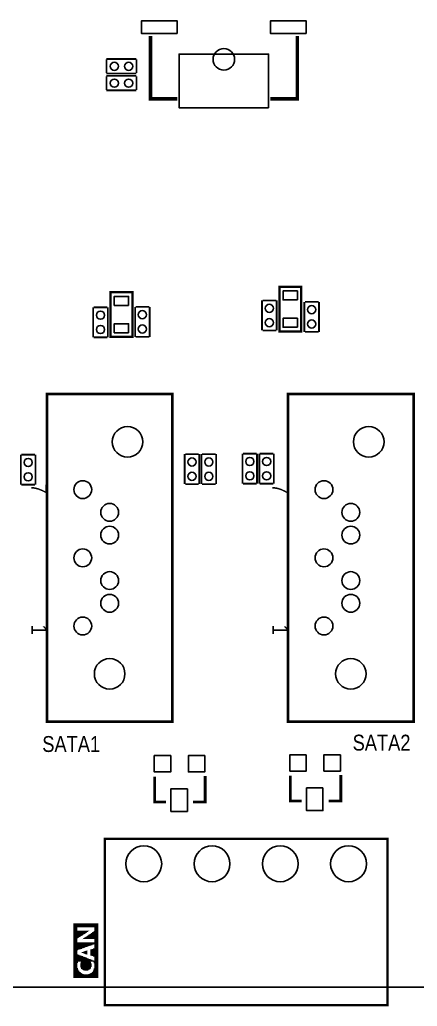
# Model space of a CAD drawing. Extents: x 4 to 274, y -3 to 190.
# Drawn here: x 101.6 to 123.8, y -2.3 to 52.8 of the extents above; entities that cross this region are included whole.
import ezdxf

# ---------------------------------------------------------------- set-up
doc = ezdxf.new("R2010")
doc.units = 0
doc.header["$MEASUREMENT"] = 0
for name, color, linetype in [('BG_OUTLINE', 7, 'CONTINUOUS'), ('BG_SILKSCREEN_TOP', 231, 'CONTINUOUS'), ('MA_PEN3', 231, 'CONTINUOUS'), ('PG_SILKSCREEN_TOP', 130, 'CONTINUOUS'), ('PIN_TOP', 140, 'CONTINUOUS')]:
    doc.layers.add(name, color=color, linetype=linetype)

msp = doc.modelspace()

# ---------------------------------------------------------------- linework, layer by layer
at = {"layer": 'BG_OUTLINE'}
msp.add_lwpolyline([(21.5138, -1.27), (21.5138, 168.7068), (271.5006, 168.7068), (271.5006, -1.27)], close=True, dxfattribs=at)
at = {"layer": 'MA_PEN3', "const_width": 0.0254}
for points in [[(104.617012, -0.762), (104.617012, 2.286)], [(104.642412, -0.762), (104.642412, 2.286)], [(104.667812, -0.762), (104.667812, 2.286)], [(104.693212, -0.762), (104.693212, 2.286)], [(104.718612, -0.762), (104.718612, 2.286)], [(104.744012, -0.762), (104.744012, 2.286)], [(104.769412, -0.762), (104.769412, 2.286)], [(104.794812, -0.762), (104.794812, 2.286)], [(104.820212, -0.762), (104.820212, 2.286)], [(104.845612, 2.0574), (104.845612, 2.286)], [(104.871012, 2.0574), (104.871012, 2.286)], [(104.896412, 2.0574), (104.896412, 2.286)], [(104.921812, 2.0574), (104.921812, 2.286)], [(104.947212, 2.0574), (104.947212, 2.286)], [(104.972612, 2.0574), (104.972612, 2.286)], [(104.998012, 2.0574), (104.998012, 2.286)], [(105.023412, 2.0574), (105.023412, 2.286)], [(105.048812, 2.0574), (105.048812, 2.286)], [(105.074212, 2.0574), (105.074212, 2.286)], [(105.099612, 2.0574), (105.099612, 2.286)], [(105.125012, 2.0574), (105.125012, 2.286)], [(105.150412, 2.0574), (105.150412, 2.286)], [(105.175812, 2.0574), (105.175812, 2.286)], [(105.201212, 2.0574), (105.201212, 2.286)], [(105.226612, 2.0574), (105.226612, 2.286)], [(105.252012, 2.0574), (105.252012, 2.286)], [(105.277412, 2.0574), (105.277412, 2.286)], [(105.302812, 2.0574), (105.302812, 2.286)], [(105.328212, 2.0574), (105.328212, 2.286)], [(105.353612, 2.0574), (105.353612, 2.286)], [(105.379012, 2.0574), (105.379012, 2.286)], [(105.404412, 2.0574), (105.404412, 2.286)], [(105.429812, 2.0574), (105.429812, 2.286)], [(105.455212, 2.0574), (105.455212, 2.286)], [(105.480612, 2.0574), (105.480612, 2.286)], [(105.506012, 2.0574), (105.506012, 2.286)], [(105.531412, 2.0574), (105.531412, 2.286)], [(105.556812, 2.0574), (105.556812, 2.286)], [(105.582212, 2.0574), (105.582212, 2.286)], [(105.607612, 2.0574), (105.607612, 2.286)], [(105.633012, 2.0574), (105.633012, 2.286)], [(105.658412, 2.0574), (105.658412, 2.286)], [(105.683812, 2.0574), (105.683812, 2.286)], [(105.709212, 2.0574), (105.709212, 2.286)], [(105.734612, 2.0574), (105.734612, 2.286)], [(105.760012, 2.0574), (105.760012, 2.286)], [(105.785412, -0.762), (105.785412, 2.286)], [(105.810812, -0.762), (105.810812, 2.286)], [(105.836212, -0.762), (105.836212, 2.286)], [(105.861612, -0.762), (105.861612, 2.286)], [(105.887012, -0.762), (105.887012, 2.286)], [(105.912412, -0.762), (105.912412, 2.286)], [(105.937812, -0.762), (105.937812, 2.286)], [(105.963212, -0.762), (105.963212, 2.286)], [(105.988612, -0.762), (105.988612, 2.286)], [(104.845612, 1.4478), (104.845612, 1.8796)], [(104.871012, 1.4732), (104.871012, 1.8796)], [(104.896412, 1.4732), (104.896412, 1.8796)], [(104.921812, 1.4986), (104.921812, 1.8796)], [(104.947212, 1.524), (104.947212, 1.8796)], [(104.972612, 1.524), (104.972612, 1.8796)], [(104.998012, 1.5494), (104.998012, 1.8796)], [(105.023412, 1.5748), (105.023412, 1.8796)], [(105.048812, 1.5748), (105.048812, 1.8796)], [(105.074212, 1.6002), (105.074212, 1.8796)], [(105.099612, 1.6002), (105.099612, 1.8796)], [(105.125012, 1.6256), (105.125012, 1.8796)], [(105.150412, 1.651), (105.150412, 1.8796)], [(105.175812, 1.651), (105.175812, 1.8796)], [(105.201212, 1.6764), (105.201212, 1.8796)], [(105.226612, 1.7018), (105.226612, 1.8796)], [(105.252012, 1.7018), (105.252012, 1.8796)], [(105.277412, 1.7272), (105.277412, 1.8796)], [(105.302812, 1.7526), (105.302812, 1.8796)], [(105.328212, 1.7526), (105.328212, 1.8796)], [(105.353612, 1.778), (105.353612, 1.8796)], [(105.379012, 1.8034), (105.379012, 1.8796)], [(105.404412, 1.8034), (105.404412, 1.8796)], [(105.429812, 1.8288), (105.429812, 1.8796)], [(105.455212, 1.8542), (105.455212, 1.8796)], [(105.455212, 1.4224), (105.455212, 1.651)], [(105.480612, 1.8542), (105.480612, 1.8796)], [(105.480612, 1.4224), (105.480612, 1.651)], [(105.506012, 1.4224), (105.506012, 1.6764)], [(105.531412, 1.4224), (105.531412, 1.7018)], [(105.556812, 1.4224), (105.556812, 1.7018)], [(105.582212, 1.4224), (105.582212, 1.7272)], [(105.607612, 1.4224), (105.607612, 1.7526)], [(105.633012, 1.4224), (105.633012, 1.7526)], [(105.658412, 1.4224), (105.658412, 1.778)], [(105.683812, 1.4224), (105.683812, 1.8034)], [(105.709212, 1.4224), (105.709212, 1.8034)], [(105.734612, 1.4224), (105.734612, 1.8288)], [(105.760012, 1.4224), (105.760012, 1.8542)], [(104.845612, 0.7874), (104.845612, 1.2192)], [(104.871012, 0.8128), (104.871012, 1.2192)], [(104.896412, 0.8128), (104.896412, 1.2192)], [(104.921812, 0.8128), (104.921812, 1.2192)], [(104.947212, 0.8382), (104.947212, 1.2192)], [(104.972612, 0.8382), (104.972612, 1.2192)], [(104.998012, 0.8382), (104.998012, 1.2192)], [(105.023412, 0.8636), (105.023412, 1.2192)], [(105.048812, 0.8636), (105.048812, 1.2192)], [(105.074212, 0.8636), (105.074212, 1.2192)], [(105.099612, 1.397), (105.099612, 1.4224)], [(105.099612, 0.889), (105.099612, 1.2192)], [(105.125012, 0.889), (105.125012, 1.2192)], [(105.150412, 1.4224), (105.150412, 1.4478)], [(105.150412, 0.889), (105.150412, 1.2192)], [(105.175812, 1.4224), (105.175812, 1.4478)], [(105.175812, 0.9144), (105.175812, 1.2192)], [(105.201212, 1.4224), (105.201212, 1.4732)], [(105.201212, 0.9144), (105.201212, 1.2192)], [(105.226612, 1.4224), (105.226612, 1.4986)], [(105.226612, 0.9144), (105.226612, 1.2192)], [(105.252012, 1.4224), (105.252012, 1.4986)], [(105.252012, 0.9398), (105.252012, 1.2192)], [(105.277412, 1.4224), (105.277412, 1.524)], [(105.277412, 0.9398), (105.277412, 1.2192)], [(105.302812, 1.4224), (105.302812, 1.5494)], [(105.302812, 0.9652), (105.302812, 1.2192)], [(105.328212, 1.4224), (105.328212, 1.5494)], [(105.328212, 0.9652), (105.328212, 1.2192)], [(105.353612, 1.4224), (105.353612, 1.5748)], [(105.353612, 0.9652), (105.353612, 1.2192)], [(105.379012, 1.4224), (105.379012, 1.6002)], [(105.379012, 0.9906), (105.379012, 1.2192)], [(105.404412, 1.4224), (105.404412, 1.6002)], [(105.404412, 0.9906), (105.404412, 1.2192)], [(105.429812, 1.4224), (105.429812, 1.6256)], [(105.429812, 0.9906), (105.429812, 1.2192)], [(105.455212, 1.016), (105.455212, 1.2192)], [(105.480612, 1.016), (105.480612, 1.2192)], [(105.506012, 1.016), (105.506012, 1.2192)], [(105.531412, 1.0414), (105.531412, 1.2192)], [(105.556812, 1.0414), (105.556812, 1.2192)], [(105.582212, 1.0414), (105.582212, 1.2192)], [(105.607612, 1.0668), (105.607612, 1.2192)], [(105.633012, 1.0668), (105.633012, 1.2192)], [(105.658412, 1.0668), (105.658412, 1.2192)], [(105.683812, 1.0922), (105.683812, 1.2192)], [(105.709212, 1.0922), (105.709212, 1.2192)], [(105.734612, 1.0922), (105.734612, 1.2192)], [(105.760012, 1.1176), (105.760012, 1.2192)], [(104.845612, 0.0762), (104.845612, 0.5588)], [(105.074212, 0.635), (105.074212, 0.6858)], [(105.099612, 0.635), (105.099612, 0.6858)], [(105.125012, 0.635), (105.125012, 0.6858)], [(105.150412, 0.6096), (105.150412, 0.7112)], [(105.175812, 0.6096), (105.175812, 0.7112)], [(105.201212, 0.6096), (105.201212, 0.7112)], [(105.226612, 0.5842), (105.226612, 0.7366)], [(105.252012, 0.5842), (105.252012, 0.7366)], [(105.277412, 0.5588), (105.277412, 0.7366)], [(105.302812, 0.5588), (105.302812, 0.762)], [(105.328212, 0.5588), (105.328212, 0.762)], [(105.353612, 0.5334), (105.353612, 0.762)], [(105.379012, 0.5334), (105.379012, 0.7874)], [(105.556812, 0.4826), (105.556812, 0.8382)], [(105.582212, 0.4826), (105.582212, 0.8382)], [(105.607612, 0.4826), (105.607612, 0.8382)], [(105.633012, 0.4572), (105.633012, 0.8636)], [(105.658412, 0.4572), (105.658412, 0.8636)], [(105.683812, 0.4572), (105.683812, 0.8636)], [(105.709212, 0.4318), (105.709212, 0.889)], [(105.734612, 0.4318), (105.734612, 0.889)], [(105.760012, 0.4318), (105.760012, 0.889)], [(104.871012, 0.1524), (104.871012, 0.5334)], [(104.896412, 0.1524), (104.896412, 0.5334)], [(104.921812, 0.1524), (104.921812, 0.5334)], [(104.947212, 0.1524), (104.947212, 0.508)], [(104.972612, 0.1524), (104.972612, 0.508)], [(104.998012, 0.1524), (104.998012, 0.508)], [(104.998012, -0.1524), (104.998012, 0.0508)], [(105.023412, 0.1524), (105.023412, 0.4826)], [(105.023412, -0.2032), (105.023412, 0.127)], [(105.048812, -0.254), (105.048812, 0.4826)], [(105.074212, -0.2794), (105.074212, 0.4572)], [(105.099612, -0.3048), (105.099612, 0.4572)], [(105.125012, -0.3048), (105.125012, 0.4572)], [(105.150412, -0.3302), (105.150412, 0.4318)], [(105.175812, -0.3302), (105.175812, 0.4318)], [(105.201212, -0.3302), (105.201212, 0.4318)], [(105.226612, -0.3556), (105.226612, 0.4064)], [(105.252012, -0.3556), (105.252012, 0.4064)], [(105.277412, -0.3556), (105.277412, 0.381)], [(105.302812, -0.3556), (105.302812, 0.381)], [(105.328212, -0.3556), (105.328212, 0.381)], [(105.353612, -0.3556), (105.353612, 0.3556)], [(105.379012, -0.3556), (105.379012, 0.3556)], [(105.404412, -0.3556), (105.404412, 0.3302)], [(105.429812, -0.3302), (105.429812, 0.3302)], [(105.455212, -0.3302), (105.455212, 0.3302)], [(105.480612, -0.3048), (105.480612, 0.3048)], [(105.506012, -0.3048), (105.506012, 0.3048)], [(105.531412, -0.2794), (105.531412, 0.3048)], [(105.556812, -0.254), (105.556812, 0.2794)], [(105.582212, 0.1524), (105.582212, 0.2794)], [(105.582212, -0.2286), (105.582212, 0.127)], [(105.607612, 0.1524), (105.607612, 0.254)], [(105.607612, -0.1524), (105.607612, 0.0508)], [(105.633012, 0.1524), (105.633012, 0.254)], [(105.658412, 0.1524), (105.658412, 0.254)], [(105.683812, 0.1524), (105.683812, 0.2286)], [(105.709212, 0.1524), (105.709212, 0.2286)], [(105.734612, 0.127), (105.734612, 0.2286)], [(105.760012, 0.0508), (105.760012, 0.2032)], [(104.845612, -0.762), (104.845612, -0.2032)], [(104.871012, -0.762), (104.871012, -0.2794)], [(104.896412, -0.762), (104.896412, -0.3302)], [(104.921812, -0.762), (104.921812, -0.3556)], [(104.947212, -0.762), (104.947212, -0.4064)], [(104.972612, -0.762), (104.972612, -0.4318)], [(104.998012, -0.762), (104.998012, -0.4572)], [(105.023412, -0.762), (105.023412, -0.4572)], [(105.048812, -0.762), (105.048812, -0.4826)], [(105.074212, -0.762), (105.074212, -0.508)], [(105.099612, -0.762), (105.099612, -0.508)], [(105.125012, -0.762), (105.125012, -0.5334)], [(105.150412, -0.762), (105.150412, -0.5334)], [(105.175812, -0.762), (105.175812, -0.5334)], [(105.201212, -0.762), (105.201212, -0.5588)], [(105.226612, -0.762), (105.226612, -0.5588)], [(105.252012, -0.762), (105.252012, -0.5588)], [(105.277412, -0.762), (105.277412, -0.5588)], [(105.302812, -0.762), (105.302812, -0.5588)], [(105.328212, -0.762), (105.328212, -0.5588)], [(105.353612, -0.762), (105.353612, -0.5588)], [(105.379012, -0.762), (105.379012, -0.5588)], [(105.404412, -0.762), (105.404412, -0.5588)], [(105.429812, -0.762), (105.429812, -0.5588)], [(105.455212, -0.762), (105.455212, -0.5334)], [(105.480612, -0.762), (105.480612, -0.5334)], [(105.506012, -0.762), (105.506012, -0.5334)], [(105.531412, -0.762), (105.531412, -0.508)], [(105.556812, -0.762), (105.556812, -0.508)], [(105.582212, -0.762), (105.582212, -0.4826)], [(105.607612, -0.762), (105.607612, -0.4826)], [(105.633012, -0.762), (105.633012, -0.4572)], [(105.658412, -0.762), (105.658412, -0.4318)], [(105.683812, -0.762), (105.683812, -0.4064)], [(105.709212, -0.762), (105.709212, -0.3556)], [(105.734612, -0.762), (105.734612, -0.3048)], [(105.760012, -0.762), (105.760012, -0.2286)]]:
    msp.add_lwpolyline(points, dxfattribs=at)
at = {"layer": 'PG_SILKSCREEN_TOP'}
for points, const_width in [([(108.904532, 51.852322), (108.904532, 48.352202), (110.404656, 48.352202)], 0.199898), ([(117.104668, 51.852322), (117.104668, 48.352202), (115.604544, 48.352202)], 0.199898), ([(106.4514, 50.5714), (108.1278, 50.5714)], 0.1016), ([(106.4514, 49.784), (106.4514, 50.546)], 0.1016), ([(108.1278, 50.546), (108.1278, 49.784)], 0.1016), ([(108.1278, 49.7586), (106.4514, 49.7586)], 0.1016), ([(106.4514, 49.6316), (108.1278, 49.6316)], 0.1016), ([(106.4514, 48.8442), (106.4514, 49.6062)], 0.1016), ([(108.1278, 49.6062), (108.1278, 48.8442)], 0.1016), ([(108.1278, 48.8188), (106.4514, 48.8188)], 0.1016), ([(106.68, 37.5412), (106.68, 35.052), (107.8992, 35.052), (107.8992, 37.5412), (106.68, 37.5412)], 0.127), ([(116.1034, 37.846), (116.1034, 35.3568), (117.3226, 35.3568), (117.3226, 37.846), (116.1034, 37.846)], 0.127), ([(115.1382, 35.4076), (115.1382, 37.084)], 0.1016), ([(115.1636, 37.084), (115.9256, 37.084)], 0.1016), ([(115.951, 37.084), (115.951, 35.4076)], 0.1016), ([(117.5004, 35.3314), (117.5004, 37.0078)], 0.1016), ([(117.5258, 37.0078), (118.2878, 37.0078)], 0.1016), ([(118.3132, 37.0078), (118.3132, 35.3314)], 0.1016), ([(105.7148, 35.0266), (105.7148, 36.703)], 0.1016), ([(105.7402, 36.703), (106.5022, 36.703)], 0.1016), ([(106.5276, 36.703), (106.5276, 35.0266)], 0.1016), ([(108.0516, 35.052), (108.0516, 36.7284)], 0.1016), ([(108.077, 36.7284), (108.839, 36.7284)], 0.1016), ([(108.8644, 36.7284), (108.8644, 35.052)], 0.1016), ([(115.9256, 35.4076), (115.1636, 35.4076)], 0.1016), ([(118.2878, 35.3314), (117.5258, 35.3314)], 0.1016), ([(106.5022, 35.0266), (105.7402, 35.0266)], 0.1016), ([(108.839, 35.052), (108.077, 35.052)], 0.1016), ([(110.13059, 31.857696), (110.13059, 13.557504), (103.130604, 13.557504), (103.130604, 31.857696), (110.13059, 31.857696)], 0.1524), ([(123.59259, 31.857696), (123.59259, 13.557504), (116.592604, 13.557504), (116.592604, 31.857696), (123.59259, 31.857696)], 0.1524), ([(101.6762, 26.797), (101.6762, 28.4734)], 0.1016), ([(101.7016, 28.4734), (102.4636, 28.4734)], 0.1016), ([(102.489, 28.4734), (102.489, 26.797)], 0.1016), ([(110.8202, 26.8224), (110.8202, 28.4988)], 0.1016), ([(110.8456, 28.4988), (111.6076, 28.4988)], 0.1016), ([(111.633, 28.4988), (111.633, 26.8224)], 0.1016), ([(111.76, 26.8224), (111.76, 28.4988)], 0.1016), ([(111.7854, 28.4988), (112.5474, 28.4988)], 0.1016), ([(112.5728, 28.4988), (112.5728, 26.8224)], 0.1016), ([(114.046, 26.8478), (114.046, 28.5242)], 0.1016), ([(114.0714, 28.5242), (114.8334, 28.5242)], 0.1016), ([(114.8588, 28.5242), (114.8588, 26.8478)], 0.1016), ([(114.9858, 26.8478), (114.9858, 28.5242)], 0.1016), ([(115.0112, 28.5242), (115.7732, 28.5242)], 0.1016), ([(115.7986, 28.5242), (115.7986, 26.8478)], 0.1016), ([(102.4636, 26.797), (101.7016, 26.797)], 0.1016), ([(111.6076, 26.8224), (110.8456, 26.8224)], 0.1016), ([(112.5474, 26.8224), (111.7854, 26.8224)], 0.1016), ([(114.8334, 26.8478), (114.0714, 26.8478)], 0.1016), ([(115.7732, 26.8478), (115.0112, 26.8478)], 0.1016), ([(109.7788, 9.0678), (109.1438, 9.0678), (109.1438, 10.4902)], 0.1524), ([(111.2774, 9.0678), (111.9632, 9.0678), (111.9632, 10.5156)], 0.1524), ([(117.348, 9.1186), (116.713, 9.1186), (116.713, 10.541)], 0.1524), ([(118.8466, 9.1186), (119.5324, 9.1186), (119.5324, 10.5664)], 0.1524), ([(122.131328, -2.280666), (106.367072, -2.280666), (106.367072, 7.00659), (122.131328, 7.00659), (122.131328, -2.280666)], 0.127)]:
    msp.add_lwpolyline(points, dxfattribs=dict(at, const_width=const_width))
at = {"layer": 'PIN_TOP'}
for points in [[(110.404656, 52.002182), (108.40466, 52.002182), (108.40466, 52.702206), (110.404656, 52.702206)], [(117.60454, 52.002182), (115.604544, 52.002182), (115.604544, 52.702206), (117.60454, 52.702206)], [(115.504595, 47.852203), (110.504605, 47.852203), (110.504605, 50.852197), (115.504595, 50.852197)], [(117.11305, 37.113337), (116.31295, 37.113337), (116.31295, 37.613463), (117.11305, 37.613463)], [(107.68965, 36.808537), (106.88955, 36.808537), (106.88955, 37.308663), (107.68965, 37.308663)], [(117.11305, 35.589337), (116.31295, 35.589337), (116.31295, 36.089463), (117.11305, 36.089463)], [(107.68965, 35.284537), (106.88955, 35.284537), (106.88955, 35.784663), (107.68965, 35.784663)], [(110.03788, 11.6586), (110.03788, 10.7442), (109.12348, 10.7442), (109.12348, 11.6586)], [(111.9378, 11.6586), (111.9378, 10.7442), (111.0234, 10.7442), (111.0234, 11.6586)], [(117.60708, 11.7094), (117.60708, 10.795), (116.69268, 10.795), (116.69268, 11.7094)], [(119.507, 11.7094), (119.507, 10.795), (118.5926, 10.795), (118.5926, 11.7094)], [(110.967774, 9.806432), (110.967774, 8.536432), (110.053374, 8.536432), (110.053374, 9.806432)], [(118.536974, 9.857232), (118.536974, 8.587232), (117.622574, 8.587232), (117.622574, 9.857232)]]:
    msp.add_lwpolyline(points, close=True, dxfattribs=at)
for centre, radius in [((113.0046, 50.552096), 0.599948), ((106.888788, 50.165), 0.2286), ((107.690412, 50.165), 0.2286), ((106.888788, 49.2252), 0.2286), ((107.690412, 49.2252), 0.2286), ((106.1212, 36.265612), 0.2286), ((108.458, 36.291012), 0.2286), ((115.5446, 36.646612), 0.2286), ((117.9068, 36.570412), 0.2286), ((115.5446, 35.844988), 0.2286), ((117.9068, 35.768788), 0.2286), ((106.1212, 35.463988), 0.2286), ((108.458, 35.489388), 0.2286), ((107.630722, 29.187648), 0.853948), ((121.092722, 29.187648), 0.853948), ((102.0826, 28.036012), 0.2286), ((111.2266, 28.061412), 0.2286), ((112.1664, 28.061412), 0.2286), ((114.4524, 28.086812), 0.2286), ((115.3922, 28.086812), 0.2286), ((102.0826, 27.234388), 0.2286), ((105.1306, 26.5176), 0.496951), ((111.2266, 27.259788), 0.2286), ((112.1664, 27.259788), 0.2286), ((114.4524, 27.285188), 0.2286), ((115.3922, 27.285188), 0.2286), ((118.5926, 26.5176), 0.496951), ((106.630724, 25.2476), 0.496951), ((120.092724, 25.2476), 0.496951), ((106.630724, 23.9776), 0.496951), ((120.092724, 23.9776), 0.496951), ((105.1306, 22.7076), 0.496951), ((118.5926, 22.7076), 0.496951), ((106.630724, 21.4376), 0.496951), ((120.092724, 21.4376), 0.496951), ((106.630724, 20.1676), 0.496951), ((120.092724, 20.1676), 0.496951), ((105.1306, 18.8976), 0.496951), ((118.5926, 18.8976), 0.496951), ((106.630724, 16.227552), 0.853948), ((120.092724, 16.227552), 0.853948), ((108.5342, 5.6134), 0.999998), ((112.3442, 5.6134), 0.999998), ((116.1542, 5.6134), 0.999998), ((119.9642, 5.6134), 0.999998)]:
    msp.add_circle(centre, radius, dxfattribs=at)

# ---------------------------------------------------------------- texts
at = {"layer": 'BG_SILKSCREEN_TOP', "width": 0.857143}
for s, p in [('SATA1', (102.87, 11.8618)), ('SATA2', (120.1928, 11.938))]:
    msp.add_text(s, height=0.889, dxfattribs=at).set_placement(p)
at = {"layer": 'PG_SILKSCREEN_TOP', "width": 0.857143}
for s, p in [('7', (102.251764, 26.8478)), ('7', (115.713764, 26.8478)), ('1', (102.251764, 18.9738)), ('1', (115.713764, 18.9738))]:
    msp.add_text(s, height=0.889, rotation=270, dxfattribs=at).set_placement(p)

doc.saveas('drawing.dxf')
